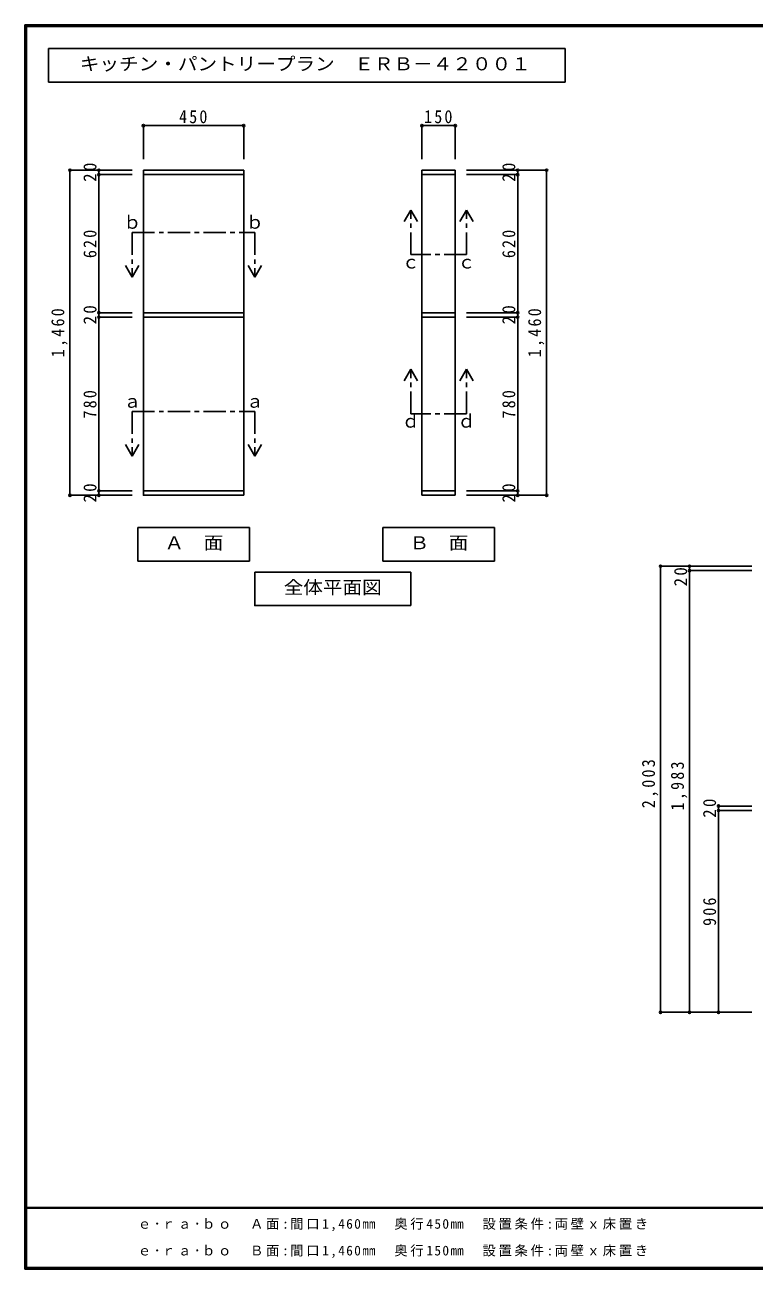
# Model space of a CAD drawing. Units: millimetres at full size, sheet at 1:20. Extents: x -8005 to 8005, y -2932 to 2722.
# Drawn here: x -8005 to -4732, y -2864 to 2722 of the extents above; entities that cross this region are included whole.
import ezdxf
from ezdxf.enums import TextEntityAlignment as Align

# ---------------------------------------------------------------- set-up
doc = ezdxf.new("R2010")
doc.units = ezdxf.units.MM
doc.header["$LTSCALE"] = 20
doc.header["$PDMODE"] = 32
doc.header["$PDSIZE"] = 10
doc.linetypes.add('CHAIN1', pattern=[8, 5, -1, 1, -1])
for name, color, linetype in [('0-1_部屋内', 4, 'Continuous'), ('0-2_本体', 2, 'Continuous'), ('0-3_固定棚', 2, 'Continuous'), ('0-A_文字', 7, 'Continuous'), ('0-B_寸法', 4, 'Continuous'), ('F-1_枠', 6, 'Continuous'), ('F-A_文字', 7, 'Continuous')]:
    doc.layers.add(name, color=color, linetype=linetype)
doc.styles.add('ＭＳ ゴシック', font='')
doc.styles.get('ＭＳ ゴシック').set_extended_font_data('MS Gothic')

msp = doc.modelspace()

# ---------------------------------------------------------------- linework, layer by layer
at = {"layer": '0-1_部屋内'}
for p, q in [((-7672.95, 1430.05), (-7672.95, 2050.05)), ((-7672.95, 2050.05), (-7522.95, 2050.05)), ((-7672.95, 1430.05), (-7522.95, 1430.05))]:
    msp.add_line(p, q, dxfattribs=at)
at = {"layer": '0-1_部屋内', "color": 7}
for p in [(-7672.95, 2050.05), (-7672.95, 1430.05)]:
    msp.add_point(p, dxfattribs=at)
at = {"layer": '0-2_本体'}
for p, q in [((-7022.95, 2070.05), (-7472.95, 2070.05)), ((-6222.95, 2070.05), (-6072.95, 2070.05)), ((-6072.95, 2050.05), (-6072.95, 2070.05)), ((-6222.95, 2050.05), (-6072.95, 2050.05)), ((-7022.95, 1430.05), (-7472.95, 1430.05)), ((-7022.95, 1410.05), (-7022.95, 1430.05)), ((-6222.95, 1410.05), (-6222.95, 1430.05)), ((-6222.95, 1430.05), (-6072.95, 1430.05)), ((-6222.95, 1410.05), (-6072.95, 1410.05)), ((-6072.95, 1410.05), (-6072.95, 1430.05)), ((-7022.95, 630.05), (-7472.95, 630.05)), ((-7022.95, 610.05), (-7022.95, 630.05)), ((-6222.95, 610.05), (-6222.95, 630.05)), ((-6222.95, 630.05), (-6072.95, 630.05)), ((-6072.95, 610.05), (-6072.95, 630.05)), ((-6222.95, 610.05), (-6072.95, 610.05))]:
    msp.add_line(p, q, dxfattribs=at)
at = {"layer": '0-2_本体', "color": 3}
for p, q in [((-7022.95, 610.05), (-7022.95, 2070.05)), ((-6222.95, 610.05), (-6222.95, 2070.05))]:
    msp.add_line(p, q, dxfattribs=at)
at = {"layer": '0-2_本体', "color": 4}
for p, q in [((-7672.95, 1410.05), (-7672.95, 1430.05)), ((-7672.95, 1430.05), (-7522.95, 1430.05)), ((-7672.95, 1410.05), (-7522.95, 1410.05))]:
    msp.add_line(p, q, dxfattribs=at)
at = {"layer": '0-2_本体'}
for points in [[(-7022.95, 2050.05), (-7472.95, 2050.05), (-7472.95, 2070.05)], [(-7022.95, 1410.05), (-7472.95, 1410.05), (-7472.95, 1430.05)], [(-7022.95, 610.05), (-7472.95, 610.05), (-7472.95, 630.05)]]:
    msp.add_lwpolyline(points, dxfattribs=at)
at = {"layer": '0-2_本体', "color": 7}
for p in [(-7672.95, 1430.05), (-7672.95, 1410.05)]:
    msp.add_point(p, dxfattribs=at)
at = {"layer": '0-3_固定棚', "color": 3}
for p, q in [((-7472.95, 610.05), (-7472.95, 2050.05)), ((-6072.95, 610.05), (-6072.95, 2050.05))]:
    msp.add_line(p, q, dxfattribs=at)
at = {"layer": '0-A_文字'}
for p, q in [((-7898.33, 2615.63), (-7898.33, 2465.63)), ((-5579.1, 2615.63), (-7898.33, 2615.63)), ((-5579.1, 2465.63), (-5579.1, 2615.63)), ((-7898.33, 2465.63), (-5579.1, 2465.63)), ((-6272.95, 1890.74), (-6302.95, 1838.78)), ((-6272.95, 1890.74), (-6242.95, 1838.78)), ((-6022.95, 1890.74), (-6052.95, 1838.78)), ((-6022.95, 1890.74), (-5992.95, 1838.78)), ((-7522.95, 1589.42), (-7552.95, 1641.38)), ((-7522.95, 1589.42), (-7492.95, 1641.38)), ((-6972.95, 1589.42), (-7002.95, 1641.38)), ((-6972.95, 1589.42), (-6942.95, 1641.38)), ((-6272.95, 1176.28), (-6302.95, 1124.32)), ((-6272.95, 1176.28), (-6242.95, 1124.32)), ((-6022.95, 1176.28), (-6052.95, 1124.32)), ((-6022.95, 1176.28), (-5992.95, 1124.32)), ((-7522.95, 785.66), (-7552.95, 837.62)), ((-7522.95, 785.66), (-7492.95, 837.62)), ((-6972.95, 785.66), (-7002.95, 837.62)), ((-6972.95, 785.66), (-6942.95, 837.62)), ((-6997.35, 465.05), (-7498.35, 465.05)), ((-7498.35, 465.05), (-7498.35, 315.05)), ((-6997.35, 465.05), (-6997.35, 315.05)), ((-5897.35, 465.05), (-6398.35, 465.05)), ((-6398.35, 465.05), (-6398.35, 315.05)), ((-5897.35, 465.05), (-5897.35, 315.05)), ((-7498.35, 315.05), (-6997.35, 315.05)), ((-6398.35, 315.05), (-5897.35, 315.05)), ((-6272.35, 265.05), (-6973.35, 265.05)), ((-6272.35, 265.05), (-6272.35, 115.05))]:
    msp.add_line(p, q, dxfattribs=at)
at = {"layer": '0-A_文字', "linetype": 'CHAIN1'}
for p, q in [((-6272.95, 1690.74), (-6272.95, 1890.74)), ((-6022.95, 1690.74), (-6022.95, 1890.74)), ((-7522.95, 1789.42), (-7522.95, 1589.42)), ((-7522.95, 1789.42), (-6972.95, 1789.42)), ((-6972.95, 1789.42), (-6972.95, 1589.42)), ((-6022.95, 1690.74), (-6272.95, 1690.74)), ((-6272.95, 976.28), (-6272.95, 1176.28)), ((-6022.95, 976.28), (-6022.95, 1176.28)), ((-7522.95, 985.66), (-7522.95, 785.66)), ((-7522.95, 985.66), (-6972.95, 985.66)), ((-6972.95, 985.66), (-6972.95, 785.66)), ((-6022.95, 976.28), (-6272.95, 976.28))]:
    msp.add_line(p, q, dxfattribs=at)
at = {"layer": '0-A_文字'}
msp.add_lwpolyline([(-6973.35, 265.05), (-6973.35, 115.05), (-6272.35, 115.05)], dxfattribs=at)
at = {"layer": '0-B_寸法'}
for p, q in [((-7472.95, 2270.05), (-7022.95, 2270.05)), ((-7472.95, 2270.05), (-7472.95, 2120.05)), ((-7022.95, 2270.05), (-7022.95, 2120.05)), ((-6072.95, 2270.05), (-6222.95, 2270.05)), ((-6222.95, 2270.05), (-6222.95, 2120.05)), ((-6072.95, 2270.05), (-6072.95, 2120.05)), ((-7802.95, 2070.05), (-7522.95, 2070.05)), ((-7802.95, 610.05), (-7802.95, 2070.05)), ((-7672.95, 2050.05), (-7672.95, 2070.05)), ((-7672.95, 2070.05), (-7522.95, 2070.05)), ((-5792.95, 2070.05), (-6022.95, 2070.05)), ((-5662.95, 2070.05), (-5792.95, 2070.05)), ((-5792.95, 2050.05), (-5792.95, 2070.05)), ((-5662.95, 2070.05), (-5662.95, 610.05)), ((-7672.95, 2050.05), (-7522.95, 2050.05)), ((-5792.95, 2050.05), (-6022.95, 2050.05)), ((-5792.95, 1430.05), (-5792.95, 2050.05)), ((-7672.95, 1410.05), (-7522.95, 1410.05)), ((-7672.95, 630.05), (-7672.95, 1410.05)), ((-5792.95, 1430.05), (-6022.95, 1430.05)), ((-5792.95, 1410.05), (-6022.95, 1410.05)), ((-5792.95, 1410.05), (-5792.95, 1430.05)), ((-5792.95, 630.05), (-5792.95, 1410.05)), ((-7672.95, 610.05), (-7672.95, 630.05)), ((-7672.95, 630.05), (-7522.95, 630.05)), ((-5792.95, 630.05), (-6022.95, 630.05)), ((-5792.95, 610.05), (-5792.95, 630.05)), ((-7802.95, 610.05), (-7522.95, 610.05)), ((-7672.95, 610.05), (-7522.95, 610.05)), ((-5792.95, 610.05), (-6022.95, 610.05)), ((-5662.95, 610.05), (-5792.95, 610.05)), ((-5151.67, 291.73), (-4741.67, 291.73)), ((-5151.67, -1711.27), (-5151.67, 291.73)), ((-5021.67, 271.73), (-5021.67, 291.73)), ((-5021.67, 291.73), (-4891.67, 291.73)), ((-5021.67, 271.73), (-4741.67, 271.73)), ((-5021.67, -1711.27), (-5021.67, 271.73)), ((-4891.67, -805.27), (-4891.67, -785.27)), ((-4891.67, -785.27), (-4741.67, -785.27)), ((-4891.67, -1711.27), (-4891.67, -805.27)), ((-4891.67, -805.27), (-4741.67, -805.27)), ((-5151.67, -1711.27), (-4741.67, -1711.27)), ((-5021.67, -1711.27), (-4891.67, -1711.27)), ((-4891.67, -1711.27), (-4741.67, -1711.27))]:
    msp.add_line(p, q, dxfattribs=at)
at = {"layer": '0-B_寸法', "color": 7}
for p in [(-7472.95, 2270.05), (-7022.95, 2270.05), (-6222.95, 2270.05), (-6072.95, 2270.05), (-7802.95, 2070.05), (-7672.95, 2070.05), (-5792.95, 2070.05), (-5662.95, 2070.05), (-7672.95, 2050.05), (-5792.95, 2050.05), (-5792.95, 1430.05), (-5792.95, 1410.05), (-7802.95, 610.05), (-7672.95, 630.05), (-7672.95, 610.05), (-5792.95, 630.05), (-5792.95, 610.05), (-5662.95, 610.05), (-5151.67, 291.73), (-5021.67, 291.73), (-5021.67, 271.73), (-4891.67, -785.27), (-4891.67, -805.27), (-5151.67, -1711.27), (-5021.67, -1711.27), (-4891.67, -1711.27)]:
    msp.add_point(p, dxfattribs=at)
at = {"layer": 'F-1_枠'}
for p, q in [((-8005, 2722.29), (-8005, -2864.37)), ((-8005, 2722.29), (-205, 2722.29)), ((-8005, 2718.96), (-205, 2718.96)), ((-8005, 2715.63), (-205, 2715.63)), ((-8001.67, 2722.29), (-8001.67, -2864.37)), ((-7998.33, 2722.29), (-7998.33, -2864.37)), ((-205, -2587.71), (-8005, -2587.71)), ((-205, -2591.04), (-8005, -2591.04)), ((-205, -2857.71), (-8005, -2857.71)), ((-205, -2861.04), (-8005, -2861.04)), ((-205, -2864.37), (-8005, -2864.37))]:
    msp.add_line(p, q, dxfattribs=at)

# ---------------------------------------------------------------- texts
at = {"layer": '0-1_部屋内', "color": 7, "insert": (-7682.95, 1675.05), "char_height": 58.65, "attachment_point": 7, "rotation": 90, "style": 'ＭＳ ゴシック'}
msp.add_mtext('\\T1.27;\\W0.9;620', dxfattribs=at)
at = {"layer": '0-2_本体', "color": 7, "insert": (-7682.95, 1377.55), "char_height": 58.65, "attachment_point": 7, "rotation": 90, "style": 'ＭＳ ゴシック'}
msp.add_mtext('\\T1.27;\\W0.95;20', dxfattribs=at)
at = {"layer": '0-A_文字', "style": 'ＭＳ ゴシック', "width": 1.1}
for s, p in [('キッチン・パントリープラン\u3000ＥＲＢ－４２００１', (-7758.33, 2500.63)), ('Ａ\u3000面', (-7378.35, 350.05)), ('Ｂ\u3000面', (-6278.35, 350.05)), ('全体平面図', (-6843.35, 150.05))]:
    msp.add_text(s, height=58.65, dxfattribs=at).set_placement(p, align=Align.BOTTOM_LEFT)
at = {"layer": '0-A_文字', "style": 'ＭＳ ゴシック'}
for s, p in [('ｂ', (-7562.95, 1789.42)), ('ｂ', (-7012.95, 1789.42)), ('ｃ', (-6312.95, 1610.74)), ('ｃ', (-6062.95, 1610.74)), ('ａ', (-7562.95, 985.66)), ('ａ', (-7012.95, 985.66)), ('ｄ', (-6312.95, 896.28)), ('ｄ', (-6062.95, 896.28))]:
    msp.add_text(s, height=58.65, dxfattribs=at).set_placement(p, align=Align.BOTTOM_LEFT)
at = {"layer": '0-B_寸法', "color": 7, "char_height": 58.65, "attachment_point": 7, "style": 'ＭＳ ゴシック'}
for s, insert in [('\\T1.27;\\W0.9;450', (-7312.95, 2280.05)), ('\\T1.27;\\W0.9;150', (-6212.95, 2280.05))]:
    msp.add_mtext(s, dxfattribs=dict(at, insert=insert))
at = {"layer": '0-B_寸法', "color": 7, "char_height": 58.65, "attachment_point": 7, "rotation": 90, "style": 'ＭＳ ゴシック'}
for s, insert in [('\\T1.27;\\W0.95;20', (-7682.95, 2017.55)), ('\\T1.27;\\W0.95;20', (-5802.95, 2017.55)), ('\\T1.27;\\W0.9;620', (-5802.95, 1675.05)), ('\\T1.27;\\W0.95;20', (-5802.95, 1377.55)), ('\\T1.28;\\W0.9;1,460', (-7812.95, 1230.05)), ('\\T1.28;\\W0.9;1,460', (-5672.95, 1230.05)), ('\\T1.27;\\W0.9;780', (-7682.95, 955.05)), ('\\T1.27;\\W0.9;780', (-5802.95, 955.05)), ('\\T1.27;\\W0.95;20', (-7682.95, 577.55)), ('\\T1.27;\\W0.95;20', (-5802.95, 577.55)), ('\\T1.27;\\W0.95;20', (-5031.67, 201.26)), ('\\T1.28;\\W0.9;2,003', (-5161.67, -794.77)), ('\\T1.28;\\W0.9;1,983', (-5031.67, -804.77)), ('\\T1.27;\\W0.95;20', (-4901.67, -837.77)), ('\\T1.27;\\W0.9;906', (-4901.67, -1323.27))]:
    msp.add_mtext(s, dxfattribs=dict(at, insert=insert))
at = {"layer": 'F-A_文字', "char_height": 43.99, "attachment_point": 7, "style": 'ＭＳ ゴシック'}
for s, insert in [('\\T1.2;ｅ･ｒａ･ｂｏ\u3000Ａ面:間口1,460㎜\u3000奥行450㎜\u3000設置条件:両壁ｘ床置き', (-7498.33, -2694.37)), ('\\T1.2;ｅ･ｒａ･ｂｏ\u3000Ｂ面:間口1,460㎜\u3000奥行150㎜\u3000設置条件:両壁ｘ床置き', (-7498.33, -2814.37))]:
    msp.add_mtext(s, dxfattribs=dict(at, insert=insert))

doc.saveas('drawing.dxf')
